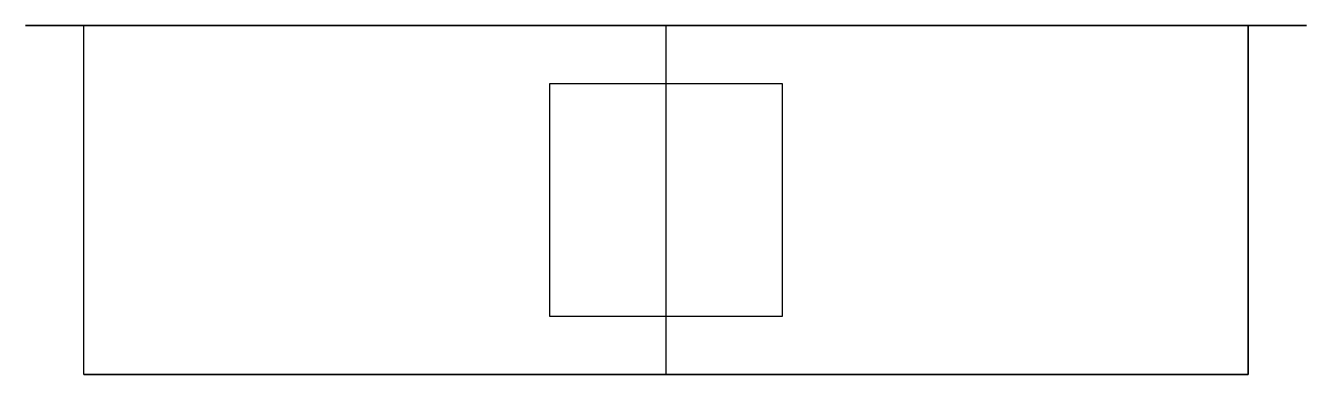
# Model space of a CAD drawing. Extents: x -5.5 to 5.5, y 0 to 3.
import ezdxf

# ---------------------------------------------------------------- set-up
doc = ezdxf.new("R2010")
doc.units = 0

msp = doc.modelspace()

# ---------------------------------------------------------------- linework, layer by layer
at = {"layer": 'DetailLayer', "color": 6}
msp.add_3dface([(-1, 0.5, -5.01), (1, 0.5, -5.01), (1, 2.5, -5.01), (-1, 2.5, -5.01)], dxfattribs=at)
at = {"layer": 'FloorLayer', "color": 7}
msp.add_3dface([(-5, 0, -5), (5, 0, -5), (5, 0, 5), (-5, 0, 5)], dxfattribs=at)
at = {"layer": 'FrameLayer', "color": 4}
for p, q in [((0, 0), (0, 3)), ((-5, 0), (5, 0))]:
    msp.add_line(p, q, dxfattribs=at)
at = {"layer": 'RoofLayer', "color": 2}
msp.add_3dface([(-5.5, 3, -5.5), (5.5, 3, -5.5), (5.5, 3, 5.5), (-5.5, 3, 5.5)], dxfattribs=at)
at = {"layer": 'WallLayer', "color": 1}
for points in [[(-5, 0, -5), (-5, 3, -5), (5, 3, -5), (5, 0, -5)], [(5, 0, -5), (5, 3, -5), (5, 3, 5), (5, 0, 5)]]:
    msp.add_3dface(points, dxfattribs=at)

doc.saveas('drawing.dxf')
